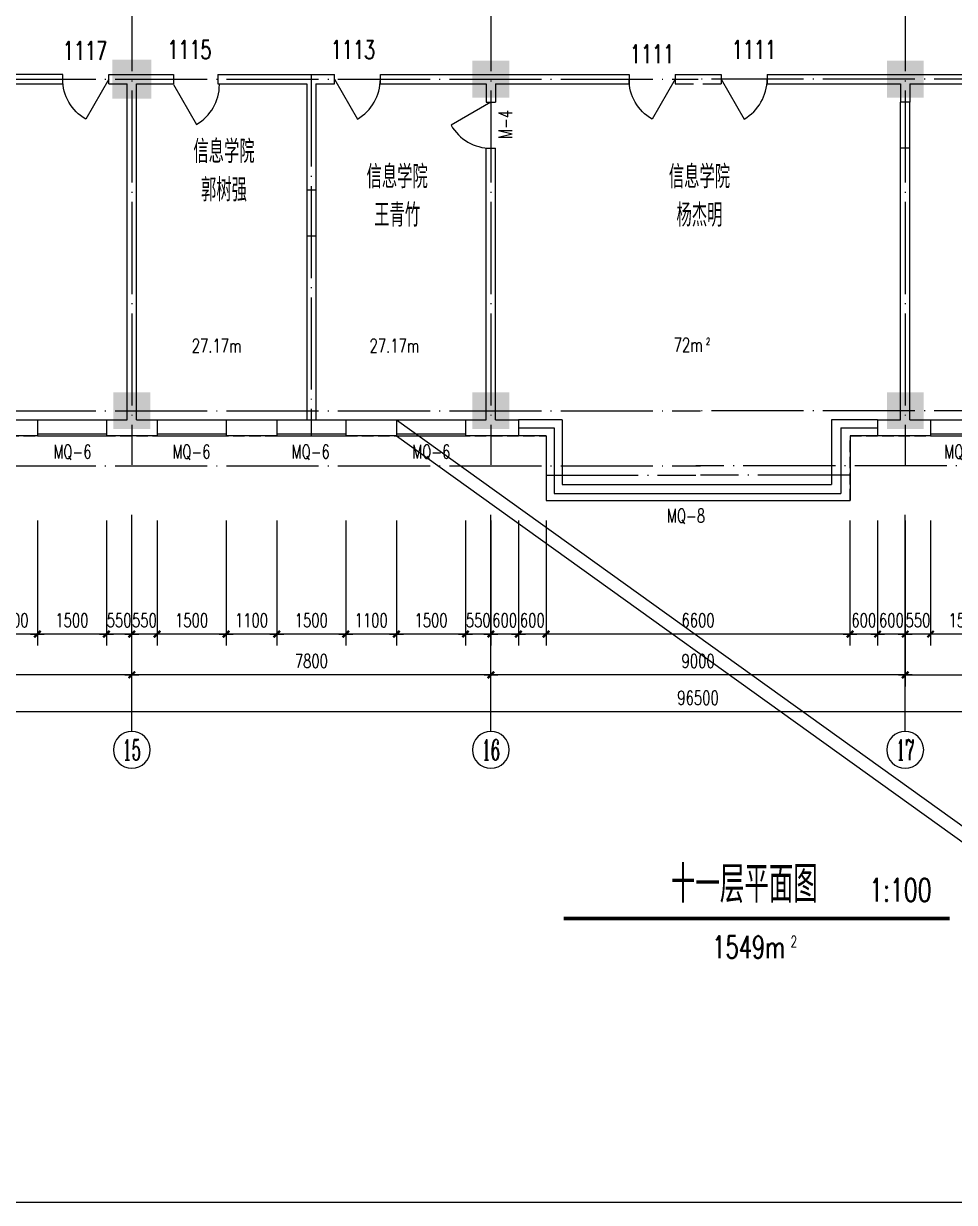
# Model space of a CAD drawing. Extents: x 816818 to 2098601, y 59070 to 390605.
# Drawn here: x 1022350 to 1042568, y 80042 to 105647 of the extents above; entities that cross this region are included whole.
import ezdxf
from ezdxf.enums import TextEntityAlignment as Align

# ---------------------------------------------------------------- set-up
doc = ezdxf.new("R2010")
doc.units = 0
doc.header["$LTSCALE"] = 1000
doc.header["$MEASUREMENT"] = 0
doc.linetypes.add('DASH', pattern=[0.35, 0.25, -0.1])
doc.linetypes.add('DOTE', pattern=[2.42, 2, -0.2, 0.02, -0.2])
doc.layers.get('0').update_dxf_attribs({"linetype": 'CONTINUOUS'})
doc.layers.get('DEFPOINTS').update_dxf_attribs({"linetype": 'CONTINUOUS'})
for name, color, linetype in [('AXIS', 3, 'CONTINUOUS'), ('AXIS_TEXT', 7, 'CONTINUOUS'), ('COLUMN', 7, 'CONTINUOUS'), ('DOTE', 1, 'DOTE'), ('MCB', 30, 'CONTINUOUS'), ('PUB_TEXT', 7, 'CONTINUOUS'), ('WALL', 255, 'CONTINUOUS'), ('WINDOW', 2, 'CONTINUOUS'), ('WINDOW_TEXT', 7, 'CONTINUOUS'), ('和面积', 6, 'DASH'), ('面积注记', 7, 'CONTINUOUS')]:
    doc.layers.add(name, color=color, linetype=linetype)
doc.styles.add('_HZTXT', font='romans.shx', dxfattribs={"width": 0.7, "bigfont": 'z.shx'})
doc.styles.add('COMPLEX', font='COMPLEX')
doc.styles.add('DIM_FONT', font='SIMPLEX.shx', dxfattribs={"width": 0.7})
doc.styles.add('SIMPLEX', font='SIMPLEX.SHX')
doc.styles.add('Z', font='romans', dxfattribs={"width": 0.8, "bigfont": 'z'})
doc.dimstyles.new('AXIS', dxfattribs={"dimtxt": 300, "dimasz": 1, "dimexe": 250, "dimexo": 300, "dimgap": 150, "dimtad": 1, "dimdec": 0, "dimzin": 0, "dimdsep": 46, "dimtxsty": 'DIM_FONT', "dimblk": '_DIMX', "dimcen": 2.5, "dimse1": 1, "dimse2": 1, "dimclrt": 7, "dimadec": 0, "dimazin": 0, "dimtfac": 1, "dimtdec": 0, "dimtix": 1, "dimtmove": 2, "dimatfit": 3, "dimldrblk": '_DIMX', "dimfxl": 1, "dimarcsym": 0})
doc.dimstyles.new('DIMA', dxfattribs={"dimtxt": 300, "dimasz": 1, "dimexe": 250, "dimexo": 300, "dimgap": 150, "dimtad": 1, "dimdec": 0, "dimzin": 0, "dimdsep": 46, "dimtxsty": 'DIM_FONT', "dimblk": '_DIMX', "dimcen": 2.5, "dimse1": 1, "dimclrt": 7, "dimadec": 0, "dimazin": 0, "dimtfac": 1, "dimtdec": 0, "dimtix": 1, "dimtmove": 2, "dimatfit": 3, "dimldrblk": '_DIMX', "dimfxl": 1, "dimarcsym": 0})
doc.dimstyles.new('DIMB', dxfattribs={"dimtxt": 300, "dimasz": 1, "dimexe": 250, "dimexo": 300, "dimgap": 150, "dimtad": 1, "dimdec": 0, "dimzin": 0, "dimdsep": 46, "dimtxsty": 'DIM_FONT', "dimblk": '_DIMX', "dimcen": 2.5, "dimse2": 1, "dimclrt": 7, "dimadec": 0, "dimazin": 0, "dimtfac": 1, "dimtdec": 0, "dimtix": 1, "dimtmove": 2, "dimatfit": 3, "dimldrblk": '_DIMX', "dimfxl": 1, "dimarcsym": 0})
doc.dimstyles.new('DIMN', dxfattribs={"dimtxt": 300, "dimasz": 1, "dimexe": 250, "dimexo": 300, "dimgap": 150, "dimtad": 1, "dimdec": 0, "dimzin": 0, "dimdsep": 46, "dimtxsty": 'DIM_FONT', "dimblk": '_DIMX', "dimcen": 2.5, "dimclrt": 7, "dimadec": 0, "dimazin": 0, "dimtfac": 1, "dimtdec": 0, "dimtix": 1, "dimtmove": 2, "dimatfit": 3, "dimldrblk": '_DIMX', "dimfxl": 1, "dimarcsym": 0})

# ---------------------------------------------------------------- blocks, each defined once
blk = doc.blocks.new('_DBLK')
blk.add_line((-0.5, 0), (0, -0.866))
blk.add_arc((-0.5, 0), 1, 300, 0)
at = {"layer": 'WINDOW_TEXT', "style": 'SIMPLEX', "flags": 9}
blk.add_attdef('A', text='', height=1, dxfattribs=at).set_placement((0, 1.5), align=Align.MIDDLE)
blk = doc.blocks.new('_AXISO')
blk.add_circle((0, 0), 0.5)
at = {"layer": 'AXIS_TEXT', "style": 'COMPLEX', "width": 1.041667}
blk.add_attdef('A', text='', height=0.56, dxfattribs=at).set_placement((-0.25, -0.28), (0.25, -0.28), align=Align.FIT)
blk = doc.blocks.new('_DIMX')
blk.add_line((-150, 0), (150, 0))
at = {"const_width": 50}
blk.add_lwpolyline([(-70, -70), (70, 70)], dxfattribs=at)
blk = doc.blocks.new('*D1525')
at = {"layer": 'AXIS', "color": 0, "lineweight": -2}
blk.add_line((1041500, 91501), (1032502, 91501), dxfattribs=at)
at = {"layer": 'DEFPOINTS', "color": 0}
for p in [(1032501, 94975), (1041501, 94975), (1032501, 91501)]:
    blk.add_point(p, dxfattribs=at)
at = {"layer": 'AXIS', "color": 0, "lineweight": -2, "rotation": 180}
blk.add_blockref('_DIMX', (1032501, 91501), dxfattribs=at)
at = {"layer": 'AXIS', "color": 0, "lineweight": -2}
blk.add_blockref('_DIMX', (1041501, 91501), dxfattribs=at)
at = {"layer": 'AXIS', "color": 7, "insert": (1037001, 91801), "char_height": 300, "attachment_point": 5, "style": 'DIM_FONT'}
blk.add_mtext('9000', dxfattribs=at)
blk = doc.blocks.new('*D1526')
at = {"layer": 'AXIS', "color": 0, "lineweight": -2}
blk.add_line((1032500, 91501), (1024702, 91501), dxfattribs=at)
at = {"layer": 'DEFPOINTS', "color": 0}
for p in [(1024701, 94975), (1032501, 94975), (1024701, 91501)]:
    blk.add_point(p, dxfattribs=at)
at = {"layer": 'AXIS', "color": 0, "lineweight": -2, "rotation": 180}
blk.add_blockref('_DIMX', (1024701, 91501), dxfattribs=at)
at = {"layer": 'AXIS', "color": 0, "lineweight": -2}
blk.add_blockref('_DIMX', (1032501, 91501), dxfattribs=at)
at = {"layer": 'AXIS', "color": 7, "insert": (1028601, 91801), "char_height": 300, "attachment_point": 5, "style": 'DIM_FONT'}
blk.add_mtext('7800', dxfattribs=at)
blk = doc.blocks.new('*D1527')
at = {"layer": 'AXIS', "color": 0, "lineweight": -2}
blk.add_line((1024700, 91501), (1016902, 91501), dxfattribs=at)
at = {"layer": 'DEFPOINTS', "color": 0}
for p in [(1016901, 94975), (1024701, 94975), (1016901, 91501)]:
    blk.add_point(p, dxfattribs=at)
at = {"layer": 'AXIS', "color": 0, "lineweight": -2, "rotation": 180}
blk.add_blockref('_DIMX', (1016901, 91501), dxfattribs=at)
at = {"layer": 'AXIS', "color": 0, "lineweight": -2}
blk.add_blockref('_DIMX', (1024701, 91501), dxfattribs=at)
at = {"layer": 'AXIS', "color": 7, "insert": (1020801, 91801), "char_height": 300, "attachment_point": 5, "style": 'DIM_FONT'}
blk.add_mtext('7800', dxfattribs=at)
blk = doc.blocks.new('*D1532')
at = {"layer": 'AXIS', "color": 0, "lineweight": -2}
for p, q in [((988750, 94675), (988750, 90451)), ((1085250, 94675), (1085250, 90451)), ((1085249, 90701), (988751, 90701))]:
    blk.add_line(p, q, dxfattribs=at)
at = {"layer": 'DEFPOINTS', "color": 0}
for p in [(988750, 94975), (1085250, 94975), (988750, 90701)]:
    blk.add_point(p, dxfattribs=at)
at = {"layer": 'AXIS', "color": 0, "lineweight": -2, "rotation": 180}
blk.add_blockref('_DIMX', (988750, 90701), dxfattribs=at)
at = {"layer": 'AXIS', "color": 0, "lineweight": -2}
blk.add_blockref('_DIMX', (1085250, 90701), dxfattribs=at)
at = {"layer": 'AXIS', "color": 7, "insert": (1037000, 91001), "char_height": 300, "attachment_point": 5, "style": 'DIM_FONT'}
blk.add_mtext('96500', dxfattribs=at)
blk = doc.blocks.new('*D1533')
at = {"layer": 'AXIS', "color": 0, "lineweight": -2}
for p, q in [((1025250, 94852), (1025250, 92137)), ((1024700, 92387), (1024699, 92387)), ((1025250, 92387), (1024701, 92387)), ((1025251, 92387), (1025252, 92387))]:
    blk.add_line(p, q, dxfattribs=at)
at = {"layer": 'DEFPOINTS', "color": 0}
for p in [(1024701, 95152), (1025250, 95152), (1024701, 92387)]:
    blk.add_point(p, dxfattribs=at)
at = {"layer": 'AXIS', "color": 0, "lineweight": -2}
blk.add_blockref('_DIMX', (1024701, 92387), dxfattribs=at)
at = {"layer": 'AXIS', "color": 0, "lineweight": -2, "rotation": 180}
blk.add_blockref('_DIMX', (1025250, 92387), dxfattribs=at)
at = {"layer": 'AXIS', "color": 7, "insert": (1024975, 92687), "char_height": 300, "attachment_point": 5, "style": 'DIM_FONT'}
blk.add_mtext('550', dxfattribs=at)
blk = doc.blocks.new('*D1534')
at = {"layer": 'AXIS', "color": 0, "lineweight": -2}
for p, q in [((1022650, 94852), (1022650, 92137)), ((1024150, 94852), (1024150, 92137)), ((1024149, 92387), (1022651, 92387))]:
    blk.add_line(p, q, dxfattribs=at)
at = {"layer": 'DEFPOINTS', "color": 0}
for p in [(1022650, 95152), (1024150, 95152), (1022650, 92387)]:
    blk.add_point(p, dxfattribs=at)
at = {"layer": 'AXIS', "color": 0, "lineweight": -2, "rotation": 180}
blk.add_blockref('_DIMX', (1022650, 92387), dxfattribs=at)
at = {"layer": 'AXIS', "color": 0, "lineweight": -2}
blk.add_blockref('_DIMX', (1024150, 92387), dxfattribs=at)
at = {"layer": 'AXIS', "color": 7, "insert": (1023400, 92687), "char_height": 300, "attachment_point": 5, "style": 'DIM_FONT'}
blk.add_mtext('1500', dxfattribs=at)
blk = doc.blocks.new('*D1541')
at = {"layer": 'AXIS', "color": 0, "lineweight": -2}
for p, q in [((1024150, 94852), (1024150, 92137)), ((1024149, 92387), (1024148, 92387)), ((1024701, 92387), (1024150, 92387)), ((1024702, 92387), (1024703, 92387))]:
    blk.add_line(p, q, dxfattribs=at)
at = {"layer": 'DEFPOINTS', "color": 0}
for p in [(1024150, 95152), (1024701, 95152), (1024150, 92387)]:
    blk.add_point(p, dxfattribs=at)
at = {"layer": 'AXIS', "color": 0, "lineweight": -2}
blk.add_blockref('_DIMX', (1024150, 92387), dxfattribs=at)
at = {"layer": 'AXIS', "color": 0, "lineweight": -2, "rotation": 180}
blk.add_blockref('_DIMX', (1024701, 92387), dxfattribs=at)
at = {"layer": 'AXIS', "color": 7, "insert": (1024425, 92687), "char_height": 300, "attachment_point": 5, "style": 'DIM_FONT'}
blk.add_mtext('550', dxfattribs=at)
blk = doc.blocks.new('*D1543')
at = {"layer": 'AXIS', "color": 0, "lineweight": -2}
for p, q in [((1041500, 94675), (1041500, 91251)), ((1049300, 94675), (1049300, 91251)), ((1041501, 91501), (1049299, 91501))]:
    blk.add_line(p, q, dxfattribs=at)
at = {"layer": 'DEFPOINTS', "color": 0}
for p in [(1041500, 94975), (1049300, 94975), (1049300, 91501)]:
    blk.add_point(p, dxfattribs=at)
at = {"layer": 'AXIS', "color": 0, "lineweight": -2, "rotation": 180}
blk.add_blockref('_DIMX', (1041500, 91501), dxfattribs=at)
at = {"layer": 'AXIS', "color": 0, "lineweight": -2}
blk.add_blockref('_DIMX', (1049300, 91501), dxfattribs=at)
at = {"layer": 'AXIS', "color": 7, "insert": (1045400, 91801), "char_height": 300, "attachment_point": 5, "style": 'DIM_FONT'}
blk.add_mtext('7800', dxfattribs=at)
blk = doc.blocks.new('*D1555')
at = {"layer": 'AXIS', "color": 0, "lineweight": -2}
for p, q in [((1041500, 94852), (1041500, 92137)), ((1042050, 94852), (1042050, 92137)), ((1041499, 92387), (1041498, 92387)), ((1042050, 92387), (1041500, 92387)), ((1042051, 92387), (1042052, 92387))]:
    blk.add_line(p, q, dxfattribs=at)
at = {"layer": 'DEFPOINTS', "color": 0}
for p in [(1041500, 95152), (1042050, 95152), (1041500, 92387)]:
    blk.add_point(p, dxfattribs=at)
at = {"layer": 'AXIS', "color": 0, "lineweight": -2}
blk.add_blockref('_DIMX', (1041500, 92387), dxfattribs=at)
at = {"layer": 'AXIS', "color": 0, "lineweight": -2, "rotation": 180}
blk.add_blockref('_DIMX', (1042050, 92387), dxfattribs=at)
at = {"layer": 'AXIS', "color": 7, "insert": (1041775, 92687), "char_height": 300, "attachment_point": 5, "style": 'DIM_FONT'}
blk.add_mtext('550', dxfattribs=at)
blk = doc.blocks.new('*D1563')
at = {"layer": 'AXIS', "color": 0, "lineweight": -2}
for p, q in [((1040300, 94852), (1040300, 92137)), ((1040900, 94852), (1040900, 92137)), ((1040299, 92387), (1040298, 92387)), ((1040900, 92387), (1040300, 92387)), ((1040901, 92387), (1040902, 92387))]:
    blk.add_line(p, q, dxfattribs=at)
at = {"layer": 'DEFPOINTS', "color": 0}
for p in [(1040300, 95152), (1040900, 95152), (1040300, 92387)]:
    blk.add_point(p, dxfattribs=at)
at = {"layer": 'AXIS', "color": 0, "lineweight": -2}
blk.add_blockref('_DIMX', (1040300, 92387), dxfattribs=at)
at = {"layer": 'AXIS', "color": 0, "lineweight": -2, "rotation": 180}
blk.add_blockref('_DIMX', (1040900, 92387), dxfattribs=at)
at = {"layer": 'AXIS', "color": 7, "insert": (1040600, 92687), "char_height": 300, "attachment_point": 5, "style": 'DIM_FONT'}
blk.add_mtext('600', dxfattribs=at)
blk = doc.blocks.new('*D1564')
at = {"layer": 'AXIS', "color": 0, "lineweight": -2}
for p, q in [((1040900, 94852), (1040900, 92137)), ((1041500, 94852), (1041500, 92137)), ((1040899, 92387), (1040898, 92387)), ((1041500, 92387), (1040900, 92387)), ((1041501, 92387), (1041502, 92387))]:
    blk.add_line(p, q, dxfattribs=at)
at = {"layer": 'DEFPOINTS', "color": 0}
for p in [(1040900, 95152), (1041500, 95152), (1040900, 92387)]:
    blk.add_point(p, dxfattribs=at)
at = {"layer": 'AXIS', "color": 0, "lineweight": -2}
blk.add_blockref('_DIMX', (1040900, 92387), dxfattribs=at)
at = {"layer": 'AXIS', "color": 0, "lineweight": -2, "rotation": 180}
blk.add_blockref('_DIMX', (1041500, 92387), dxfattribs=at)
at = {"layer": 'AXIS', "color": 7, "insert": (1041200, 92687), "char_height": 300, "attachment_point": 5, "style": 'DIM_FONT'}
blk.add_mtext('600', dxfattribs=at)
blk = doc.blocks.new('*D1565')
at = {"layer": 'AXIS', "color": 0, "lineweight": -2}
for p, q in [((1032500, 94852), (1032500, 92137)), ((1033100, 94852), (1033100, 92137)), ((1032499, 92387), (1032498, 92387)), ((1033100, 92387), (1032500, 92387)), ((1033101, 92387), (1033102, 92387))]:
    blk.add_line(p, q, dxfattribs=at)
at = {"layer": 'DEFPOINTS', "color": 0}
for p in [(1032500, 95152), (1033100, 95152), (1032500, 92387)]:
    blk.add_point(p, dxfattribs=at)
at = {"layer": 'AXIS', "color": 0, "lineweight": -2}
blk.add_blockref('_DIMX', (1032500, 92387), dxfattribs=at)
at = {"layer": 'AXIS', "color": 0, "lineweight": -2, "rotation": 180}
blk.add_blockref('_DIMX', (1033100, 92387), dxfattribs=at)
at = {"layer": 'AXIS', "color": 7, "insert": (1032800, 92687), "char_height": 300, "attachment_point": 5, "style": 'DIM_FONT'}
blk.add_mtext('600', dxfattribs=at)
blk = doc.blocks.new('*D1566')
at = {"layer": 'AXIS', "color": 0, "lineweight": -2}
for p, q in [((1030450, 94852), (1030450, 92137)), ((1031950, 94852), (1031950, 92137)), ((1031949, 92387), (1030451, 92387))]:
    blk.add_line(p, q, dxfattribs=at)
at = {"layer": 'DEFPOINTS', "color": 0}
for p in [(1030450, 95152), (1031950, 95152), (1030450, 92387)]:
    blk.add_point(p, dxfattribs=at)
at = {"layer": 'AXIS', "color": 0, "lineweight": -2, "rotation": 180}
blk.add_blockref('_DIMX', (1030450, 92387), dxfattribs=at)
at = {"layer": 'AXIS', "color": 0, "lineweight": -2}
blk.add_blockref('_DIMX', (1031950, 92387), dxfattribs=at)
at = {"layer": 'AXIS', "color": 7, "insert": (1031200, 92687), "char_height": 300, "attachment_point": 5, "style": 'DIM_FONT'}
blk.add_mtext('1500', dxfattribs=at)
blk = doc.blocks.new('*D1567')
at = {"layer": 'AXIS', "color": 0, "lineweight": -2}
for p, q in [((1031950, 94852), (1031950, 92137)), ((1032500, 94852), (1032500, 92137)), ((1031949, 92387), (1031948, 92387)), ((1032500, 92387), (1031950, 92387)), ((1032501, 92387), (1032502, 92387))]:
    blk.add_line(p, q, dxfattribs=at)
at = {"layer": 'DEFPOINTS', "color": 0}
for p in [(1031950, 95152), (1032500, 95152), (1031950, 92387)]:
    blk.add_point(p, dxfattribs=at)
at = {"layer": 'AXIS', "color": 0, "lineweight": -2}
blk.add_blockref('_DIMX', (1031950, 92387), dxfattribs=at)
at = {"layer": 'AXIS', "color": 0, "lineweight": -2, "rotation": 180}
blk.add_blockref('_DIMX', (1032500, 92387), dxfattribs=at)
at = {"layer": 'AXIS', "color": 7, "insert": (1032225, 92687), "char_height": 300, "attachment_point": 5, "style": 'DIM_FONT'}
blk.add_mtext('550', dxfattribs=at)
blk = doc.blocks.new('*D1577')
at = {"layer": 'AXIS', "color": 0, "lineweight": -2}
for p, q in [((1021550, 94852), (1021550, 92137)), ((1022650, 94852), (1022650, 92137)), ((1022649, 92387), (1021551, 92387))]:
    blk.add_line(p, q, dxfattribs=at)
at = {"layer": 'DEFPOINTS', "color": 0}
for p in [(1021550, 95152), (1022650, 95152), (1021550, 92387)]:
    blk.add_point(p, dxfattribs=at)
at = {"layer": 'AXIS', "color": 0, "lineweight": -2, "rotation": 180}
blk.add_blockref('_DIMX', (1021550, 92387), dxfattribs=at)
at = {"layer": 'AXIS', "color": 0, "lineweight": -2}
blk.add_blockref('_DIMX', (1022650, 92387), dxfattribs=at)
at = {"layer": 'AXIS', "color": 7, "insert": (1022100, 92687), "char_height": 300, "attachment_point": 5, "style": 'DIM_FONT'}
blk.add_mtext('1100', dxfattribs=at)
blk = doc.blocks.new('*D1580')
at = {"layer": 'AXIS', "color": 0, "lineweight": -2}
for p, q in [((1025250, 94852), (1025250, 92137)), ((1026750, 94852), (1026750, 92137)), ((1026749, 92387), (1025251, 92387))]:
    blk.add_line(p, q, dxfattribs=at)
at = {"layer": 'DEFPOINTS', "color": 0}
for p in [(1025250, 95152), (1026750, 95152), (1025250, 92387)]:
    blk.add_point(p, dxfattribs=at)
at = {"layer": 'AXIS', "color": 0, "lineweight": -2, "rotation": 180}
blk.add_blockref('_DIMX', (1025250, 92387), dxfattribs=at)
at = {"layer": 'AXIS', "color": 0, "lineweight": -2}
blk.add_blockref('_DIMX', (1026750, 92387), dxfattribs=at)
at = {"layer": 'AXIS', "color": 7, "insert": (1026000, 92687), "char_height": 300, "attachment_point": 5, "style": 'DIM_FONT'}
blk.add_mtext('1500', dxfattribs=at)
blk = doc.blocks.new('*D1581')
at = {"layer": 'AXIS', "color": 0, "lineweight": -2}
for p, q in [((1026750, 94852), (1026750, 92137)), ((1027850, 94852), (1027850, 92137)), ((1027849, 92387), (1026751, 92387))]:
    blk.add_line(p, q, dxfattribs=at)
at = {"layer": 'DEFPOINTS', "color": 0}
for p in [(1026750, 95152), (1027850, 95152), (1026750, 92387)]:
    blk.add_point(p, dxfattribs=at)
at = {"layer": 'AXIS', "color": 0, "lineweight": -2, "rotation": 180}
blk.add_blockref('_DIMX', (1026750, 92387), dxfattribs=at)
at = {"layer": 'AXIS', "color": 0, "lineweight": -2}
blk.add_blockref('_DIMX', (1027850, 92387), dxfattribs=at)
at = {"layer": 'AXIS', "color": 7, "insert": (1027300, 92687), "char_height": 300, "attachment_point": 5, "style": 'DIM_FONT'}
blk.add_mtext('1100', dxfattribs=at)
blk = doc.blocks.new('*D1582')
at = {"layer": 'AXIS', "color": 0, "lineweight": -2}
for p, q in [((1027850, 94852), (1027850, 92137)), ((1029350, 94852), (1029350, 92137)), ((1029349, 92387), (1027851, 92387))]:
    blk.add_line(p, q, dxfattribs=at)
at = {"layer": 'DEFPOINTS', "color": 0}
for p in [(1027850, 95152), (1029350, 95152), (1027850, 92387)]:
    blk.add_point(p, dxfattribs=at)
at = {"layer": 'AXIS', "color": 0, "lineweight": -2, "rotation": 180}
blk.add_blockref('_DIMX', (1027850, 92387), dxfattribs=at)
at = {"layer": 'AXIS', "color": 0, "lineweight": -2}
blk.add_blockref('_DIMX', (1029350, 92387), dxfattribs=at)
at = {"layer": 'AXIS', "color": 7, "insert": (1028600, 92687), "char_height": 300, "attachment_point": 5, "style": 'DIM_FONT'}
blk.add_mtext('1500', dxfattribs=at)
blk = doc.blocks.new('*D1583')
at = {"layer": 'AXIS', "color": 0, "lineweight": -2}
for p, q in [((1029350, 94852), (1029350, 92137)), ((1030450, 94852), (1030450, 92137)), ((1030449, 92387), (1029351, 92387))]:
    blk.add_line(p, q, dxfattribs=at)
at = {"layer": 'DEFPOINTS', "color": 0}
for p in [(1029350, 95152), (1030450, 95152), (1029350, 92387)]:
    blk.add_point(p, dxfattribs=at)
at = {"layer": 'AXIS', "color": 0, "lineweight": -2, "rotation": 180}
blk.add_blockref('_DIMX', (1029350, 92387), dxfattribs=at)
at = {"layer": 'AXIS', "color": 0, "lineweight": -2}
blk.add_blockref('_DIMX', (1030450, 92387), dxfattribs=at)
at = {"layer": 'AXIS', "color": 7, "insert": (1029900, 92687), "char_height": 300, "attachment_point": 5, "style": 'DIM_FONT'}
blk.add_mtext('1100', dxfattribs=at)
blk = doc.blocks.new('*D1584')
at = {"layer": 'AXIS', "color": 0, "lineweight": -2}
for p, q in [((1042050, 94852), (1042050, 92137)), ((1043550, 94852), (1043550, 92137)), ((1043549, 92387), (1042051, 92387))]:
    blk.add_line(p, q, dxfattribs=at)
at = {"layer": 'DEFPOINTS', "color": 0}
for p in [(1042050, 95152), (1043550, 95152), (1042050, 92387)]:
    blk.add_point(p, dxfattribs=at)
at = {"layer": 'AXIS', "color": 0, "lineweight": -2, "rotation": 180}
blk.add_blockref('_DIMX', (1042050, 92387), dxfattribs=at)
at = {"layer": 'AXIS', "color": 0, "lineweight": -2}
blk.add_blockref('_DIMX', (1043550, 92387), dxfattribs=at)
at = {"layer": 'AXIS', "color": 7, "insert": (1042800, 92687), "char_height": 300, "attachment_point": 5, "style": 'DIM_FONT'}
blk.add_mtext('1500', dxfattribs=at)
blk = doc.blocks.new('_FZH')
blk.add_solid([(-0.5, -0.5), (0.5, -0.5), (-0.5, 0.5), (0.5, 0.5)])
blk = doc.blocks.new('*D1734')
at = {"layer": 'AXIS', "color": 0, "lineweight": -2}
for p, q in [((1033100, 94852), (1033100, 92137)), ((1033700, 94852), (1033700, 92137)), ((1033099, 92387), (1033098, 92387)), ((1033700, 92387), (1033100, 92387)), ((1033701, 92387), (1033702, 92387))]:
    blk.add_line(p, q, dxfattribs=at)
at = {"layer": 'DEFPOINTS', "color": 0}
for p in [(1033100, 95152), (1033700, 95152), (1033100, 92387)]:
    blk.add_point(p, dxfattribs=at)
at = {"layer": 'AXIS', "color": 0, "lineweight": -2}
blk.add_blockref('_DIMX', (1033100, 92387), dxfattribs=at)
at = {"layer": 'AXIS', "color": 0, "lineweight": -2, "rotation": 180}
blk.add_blockref('_DIMX', (1033700, 92387), dxfattribs=at)
at = {"layer": 'AXIS', "color": 7, "insert": (1033400, 92687), "char_height": 300, "attachment_point": 5, "style": 'DIM_FONT'}
blk.add_mtext('600', dxfattribs=at)
blk = doc.blocks.new('*D1735')
at = {"layer": 'AXIS', "color": 0, "lineweight": -2}
for p, q in [((1033700, 94852), (1033700, 92137)), ((1040300, 94852), (1040300, 92137)), ((1040299, 92387), (1033701, 92387))]:
    blk.add_line(p, q, dxfattribs=at)
at = {"layer": 'DEFPOINTS', "color": 0}
for p in [(1033700, 95152), (1040300, 95152), (1033700, 92387)]:
    blk.add_point(p, dxfattribs=at)
at = {"layer": 'AXIS', "color": 0, "lineweight": -2, "rotation": 180}
blk.add_blockref('_DIMX', (1033700, 92387), dxfattribs=at)
at = {"layer": 'AXIS', "color": 0, "lineweight": -2}
blk.add_blockref('_DIMX', (1040300, 92387), dxfattribs=at)
at = {"layer": 'AXIS', "color": 7, "insert": (1037000, 92687), "char_height": 300, "attachment_point": 5, "style": 'DIM_FONT'}
blk.add_mtext('6600', dxfattribs=at)

msp = doc.modelspace()

# ---------------------------------------------------------------- linework, layer by layer
at = {"layer": 'AXIS'}
for p, q in [((1024700.5, 90271.6), (1024700.5, 94975)), ((1032500.5, 90271.6), (1032500.5, 94975)), ((1041500.5, 90271.6), (1041500.5, 94975))]:
    msp.add_line(p, q, dxfattribs=at)
at = {"layer": 'DOTE'}
for p, q in [((1024700.4, 118712.5), (1024700.4, 96064.8)), ((1032500.4, 118712.5), (1032500.4, 96064.8)), ((1041500.4, 118712.5), (1041500.4, 96064.8)), ((1028600.4, 104539.4), (1028600.4, 96689.4)), ((985618.5, 104439.4), (1037000.4, 104439.4)), ((1092531.4, 104439.4), (1037000.4, 104439.4)), ((985618.5, 97239.4), (1037050.4, 97239.4)), ((1092531.4, 97239.4), (1037050.4, 97239.4)), ((985618.5, 96039.4), (1037050.4, 96039.4)), ((1088382.3, 96039.4), (1036950.4, 96039.4)), ((1033700.4, 95839.4), (1036950.4, 95839.4)), ((1040300.4, 95839.4), (1037050.4, 95839.4))]:
    msp.add_line(p, q, dxfattribs=at)
at = {"layer": 'MCB'}
for p, q in [((1025605.7, 104539.4), (1025605.7, 104339.4)), ((1026567.5, 104539.4), (1026567.5, 104339.4)), ((1026750.4, 104339.4), (1028200.7, 104339.4)), ((1041400.4, 102939.4), (1041400.4, 103939.4)), ((1041600.4, 102939.4), (1041600.4, 103939.4)), ((1028500.4, 102389.4), (1028500.4, 101039.4)), ((1028700.4, 102039.4), (1028700.4, 101039.4))]:
    msp.add_line(p, q, dxfattribs=at)
msp.add_lwpolyline([(978483, 126564.9), (1095252.8, 126564.9), (1095252.8, 80042.1), (978483, 80042.1)], close=True, dxfattribs=at)
at = {"layer": 'WALL'}
for p, q in [((1023200.4, 104539.4), (1018400.4, 104539.4)), ((1023200.4, 104339.4), (1023200.4, 104539.4)), ((1024200.4, 104539.4), (1025605.7, 104539.4)), ((1024200.4, 104339.4), (1024200.4, 104539.4)), ((1026567.5, 104539.4), (1029100.4, 104539.4)), ((1029100.4, 104339.4), (1029100.4, 104539.4)), ((1030100.4, 104339.4), (1030100.4, 104539.4)), ((1030100.4, 104539.4), (1035500.4, 104539.4)), ((1035500.4, 104539.4), (1035500.4, 104339.4)), ((1036500.4, 104539.4), (1037500.4, 104539.4)), ((1036500.4, 104539.4), (1036500.4, 104339.4)), ((1037500.4, 104539.4), (1037500.4, 104339.4)), ((1038500.4, 104539.4), (1038500.4, 104339.4)), ((1038500.4, 104539.4), (1043900.4, 104539.4)), ((1018400.4, 104339.4), (1023200.4, 104339.4)), ((1024200.4, 104339.4), (1024600.4, 104339.4)), ((1024600.4, 97039.4), (1024600.4, 104339.4)), ((1024800.4, 97039.4), (1024800.4, 104339.4)), ((1024800.4, 104339.4), (1025605.7, 104339.4)), ((1026567.5, 104339.4), (1026750.4, 104339.4)), ((1026850.4, 104339.4), (1028100.7, 104339.4)), ((1028200.7, 104339.4), (1028500.7, 104339.4)), ((1028500.4, 104339.4), (1028500.4, 102389.4)), ((1028500.7, 104339.4), (1028500.7, 104239.4)), ((1028700.4, 104339.4), (1028700.4, 102039.4)), ((1028700.4, 104339.4), (1029100.4, 104339.4)), ((1030100.4, 104339.4), (1032400.4, 104339.4)), ((1032400.4, 104339.4), (1032400.4, 103939.4)), ((1032600.4, 104339.4), (1032600.4, 103939.4)), ((1032600.4, 104339.4), (1035500.4, 104339.4)), ((1036500.4, 104339.4), (1036900.4, 104339.4)), ((1037100.4, 104339.4), (1037500.4, 104339.4)), ((1038500.4, 104339.4), (1041400.4, 104339.4)), ((1041400.4, 104339.4), (1041400.4, 103939.4)), ((1041600.4, 104339.4), (1041600.4, 103939.4)), ((1041600.4, 104339.4), (1043900.4, 104339.4)), ((1032400.4, 103939.4), (1032600.4, 103939.4)), ((1041600.4, 103939.4), (1041400.4, 103939.4)), ((1032400.4, 97039.4), (1032400.4, 102939.4)), ((1032400.4, 102939.4), (1032600.4, 102939.4)), ((1032600.4, 97039.4), (1032600.4, 102939.4)), ((1041400.4, 97039.4), (1041400.4, 102939.4)), ((1041600.4, 102939.4), (1041400.4, 102939.4)), ((1041600.4, 97039.4), (1041600.4, 102939.4)), ((1028500.4, 102289.4), (1028500.4, 102039.4)), ((1028500.4, 102039.4), (1028700.4, 102039.4)), ((1028500.4, 101039.4), (1028700.4, 101039.4)), ((1028500.4, 101039.4), (1028500.4, 97039.4)), ((1028700.4, 101039.4), (1028700.4, 97039.4)), ((1021550.4, 97039.4), (1022650.4, 97039.4)), ((1022650.4, 97039.4), (1022650.4, 96689.4)), ((1024150.4, 97039.4), (1024150.4, 96689.4)), ((1024150.4, 97039.4), (1024600.4, 97039.4)), ((1024800.4, 97039.4), (1025250.4, 97039.4)), ((1025250.4, 97039.4), (1025250.4, 96689.4)), ((1026750.4, 97039.4), (1026750.4, 96689.4)), ((1026750.4, 97039.4), (1027850.4, 97039.4)), ((1027850.4, 97039.4), (1027850.4, 96689.4)), ((1029350.4, 97039.4), (1029350.4, 96689.4)), ((1029350.4, 97039.4), (1030450.4, 97039.4)), ((1030450.4, 97039.4), (1030450.4, 96689.4)), ((1031950.4, 97039.4), (1031950.4, 96689.4)), ((1031950.4, 97039.4), (1032400.4, 97039.4)), ((1032600.4, 97039.4), (1033100.4, 97039.4)), ((1033100.4, 97039.4), (1033100.4, 96689.4)), ((1040900.4, 97039.4), (1041400.4, 97039.4)), ((1040900.4, 97039.4), (1040900.4, 96689.4)), ((1041600.4, 97039.4), (1042050.4, 97039.4)), ((1042050.4, 97039.4), (1042050.4, 96689.4)), ((1022650.4, 96689.4), (1021550.4, 96689.4)), ((1025250.4, 96689.4), (1024150.4, 96689.4)), ((1027850.4, 96689.4), (1026750.4, 96689.4)), ((1030450.4, 96689.4), (1029350.4, 96689.4)), ((1033100.4, 96689.4), (1031950.4, 96689.4)), ((1042050.4, 96689.4), (1040900.4, 96689.4))]:
    msp.add_line(p, q, dxfattribs=at)
at = {"layer": 'WINDOW'}
for p, q in [((1022650.4, 97039.4), (1024150.4, 97039.4)), ((1025250.4, 97039.4), (1026750.4, 97039.4)), ((1027850.4, 97039.4), (1029350.4, 97039.4)), ((1030450.4, 97039.4), (1044598.1, 86885)), ((1030450.4, 97039.4), (1031950.4, 97039.4)), ((1034050.4, 97039.4), (1033100.4, 97039.4)), ((1033100.4, 96864.4), (1033875.4, 96864.4)), ((1033875.4, 96864.4), (1033875.4, 95439.4)), ((1034050.4, 97039.4), (1034050.4, 95638.4)), ((1039900.4, 97039.4), (1039900.4, 95638.4)), ((1040900.4, 97039.4), (1039900.4, 97039.4)), ((1040100.4, 96864.4), (1040100.4, 95439.4)), ((1040100.4, 96864.4), (1040900.4, 96864.4)), ((1042050.4, 97039.4), (1043550.4, 97039.4)), ((1022650.4, 96739.4), (1024150.4, 96739.4)), ((1022650.4, 96689.4), (1024150.4, 96689.4)), ((1025250.4, 96739.4), (1026750.4, 96739.4)), ((1025250.4, 96689.4), (1026750.4, 96689.4)), ((1027850.4, 96739.4), (1029350.4, 96739.4)), ((1027850.4, 96689.4), (1029350.4, 96689.4)), ((1030450.4, 96739.4), (1031950.4, 96739.4)), ((1030450.4, 96689.4), (1044598.1, 86535)), ((1030450.4, 96689.4), (1031950.4, 96689.4)), ((1033700.4, 96689.4), (1033100.4, 96689.4)), ((1033700.4, 96689.4), (1033700.4, 95289.4)), ((1040300.4, 96689.4), (1040300.4, 95289.4)), ((1040900.4, 96689.4), (1040300.4, 96689.4)), ((1042050.4, 96739.4), (1043550.4, 96739.4)), ((1042050.4, 96689.4), (1043550.4, 96689.4)), ((1034050.4, 95638.4), (1039900.4, 95638.4)), ((1033700.4, 95289.4), (1040300.4, 95289.4)), ((1033875.4, 95439.4), (1040100.4, 95439.4))]:
    msp.add_line(p, q, dxfattribs=at)
msp.add_lwpolyline([(1040300.4, 96689.4), (1040300.4, 95289.4)], dxfattribs=at)
at = {"layer": 'WINDOW', "const_width": 80}
msp.add_lwpolyline([(1034077.8, 86206.8), (1042467.1, 86206.8)], dxfattribs=at)
at = {"layer": '和面积'}
msp.add_lwpolyline([(1013600.4, 96689.4), (1033700.4, 96689.4), (1033700.4, 95289.4), (1040300.4, 95289.4), (1040300.4, 96689.4), (1060400.4, 96689.4), (1060400.2, 95489.4), (1064000.4, 95489.4), (1064000.4, 95189.4), (1065800.4, 95189.4), (1065800.4, 95489.4), (1069400.4, 95489.4), (1069400.4, 96689.4), (1077150.4, 96689.4), (1077150.4, 97889.4), (1085500.4, 97889.4), (1085500.4, 112539.4), (1076050.4, 112539.4), (1076050.4, 107989.4), (1061550.5, 107989.4), (1061550.5, 116139.4), (1056700.4, 116139.4), (1056700.4, 114939.4), (1017300.4, 114939.4)], dxfattribs=at)

# ---------------------------------------------------------------- block references
at = {"layer": 'AXIS'}
ref = msp.add_blockref('_AXISO', (1024700.5, 89871.6), dxfattribs=dict(at, xscale=-800, yscale=800, zscale=800, rotation=180))
ref.add_attrib('A', '15', dxfattribs={"layer": 'AXIS_TEXT', "height": 448, "style": 'COMPLEX', "width": 0.646552}).set_placement((1024500.5, 89647.6), (1024900.5, 89647.6), align=Align.FIT)
ref = msp.add_blockref('_AXISO', (1032500.5, 89871.6), dxfattribs=dict(at, xscale=-800, yscale=800, zscale=800, rotation=180))
ref.add_attrib('A', '16', dxfattribs={"layer": 'AXIS_TEXT', "height": 448, "style": 'COMPLEX', "width": 0.646552}).set_placement((1032300.5, 89647.6), (1032700.5, 89647.6), align=Align.FIT)
ref = msp.add_blockref('_AXISO', (1041500.5, 89871.6), dxfattribs=dict(at, xscale=-800, yscale=800, zscale=800, rotation=180))
ref.add_attrib('A', '17', dxfattribs={"layer": 'AXIS_TEXT', "height": 448, "style": 'COMPLEX', "width": 0.646552}).set_placement((1041300.5, 89647.6), (1041700.5, 89647.6), align=Align.FIT)
at = {"layer": 'COLUMN', "zscale": 600}
for p, xscale, yscale in [((1024700.4, 104439.4), 850, 850), ((1032500.4, 104439.4), 800, 800), ((1041500.4, 104439.4), 800, 800), ((1024700.4, 97239.4), 800, 800), ((1032500.4, 97239.4), 800, 800), ((1041500.4, 97239.4), 800, 800)]:
    msp.add_blockref('_FZH', p, dxfattribs=dict(at, xscale=xscale, yscale=yscale))
at = {"layer": 'WINDOW', "yscale": 1000, "zscale": 1000}
for p, xscale in [((1023700.4, 104439.4), -1000), ((1026103.9, 104320.5), 1000), ((1029600.4, 104439.4), 1000), ((1036000.4, 104439.4), -1000), ((1038000.4, 104439.4), 1000)]:
    msp.add_blockref('_DBLK', p, dxfattribs=dict(at, xscale=xscale))
at = {"layer": 'WINDOW', "xscale": 1000, "yscale": 1000, "zscale": 1000, "rotation": 270}
msp.add_blockref('_DBLK', (1032500.4, 103439.4), dxfattribs=at)

# ---------------------------------------------------------------- texts
at = {"layer": 'MCB', "style": 'Z', "width": 0.7}
msp.add_text('M-4', height=300, rotation=90, dxfattribs=at).set_placement((1032965.2, 103142.6))
for s, p in [('MQ-6', (1022999.1, 96197.7)), ('MQ-6', (1025582.9, 96197.7)), ('MQ-6', (1028173.3, 96197.7)), ('MQ-6', (1030792.5, 96197.7)), ('MQ-6', (1042346, 96197.7)), ('MQ-8', (1036324.2, 94808.2))]:
    msp.add_text(s, height=300, dxfattribs=at).set_placement(p)
at = {"layer": 'MCB', "style": 'DIM_FONT'}
for s, insert, char_height, width, attachment_point in [('{\\C0;1117}', (1023204.6, 105257.5), 400, 1377.729, 1), ('{\\C0;1115}', (1025471.4, 105280.1), 400, 1377.729, 1), ('{\\C0;1113}', (1029024.4, 105280.1), 400, 1377.729, 1), ('{\\C0;1111}', (1037734.9, 105278.7), 400, 1377.729, 1), ('{\\C0;1111}', (1035520.1, 105186.5), 400, 1377.729, 1), ('{\\Fromans,z|c134;信息学院\\P郭树强}', (1026703.5, 103117.8), 500, 1756.499, 2), ('{\\Fromans,z|c134;信息学院\\P王青竹}', (1030465, 102570.4), 500, 1756.499, 2), ('{\\Fromans,z|c134;信息学院\\P杨杰明}', (1037030.3, 102570.4), 500, 3326.81, 2)]:
    msp.add_mtext(s, dxfattribs=dict(at, insert=insert, char_height=char_height, width=width, attachment_point=attachment_point))
at = {"layer": 'PUB_TEXT', "style": 'DIM_FONT', "width": 0.7}
for s, height, p in [('27.17m', 300, (1027082.7, 98649.7)), ('27.17m', 300, (1030945.5, 98649.7)), ('72m', 300, (1037101, 98670.9)), ('1549m', 480, (1038891.9, 85589.6))]:
    msp.add_text(s, height=height, dxfattribs=at).set_placement(p, align=Align.MIDDLE_RIGHT)
for height, p in [(150, (1037101, 98670.9)), (240, (1038891.9, 85589.6))]:
    msp.add_text(' 2', height=height, dxfattribs=at).set_placement(p)
at = {"layer": '面积注记', "style": '_HZTXT', "width": 0.7}
for s, height, p in [('十一层平面图', 800, (1036409.1, 86550.8)), ('1:100', 500, (1040720.6, 86579.6))]:
    msp.add_text(s, height=height, dxfattribs=at).set_placement(p)

# ---------------------------------------------------------------- dimensions: what is measured, and where the dimension line sits
at = {"layer": 'AXIS'}
for p1, p2, distance, dimstyle, picture, middle in [((1022650.4, 95152.3), (1021550.4, 95152.3), 2765.6, 'DIMN', '*D1577', (1022100.4, 92686.7)), ((1024150.4, 95152.3), (1022650.4, 95152.3), 2765.6, 'DIMN', '*D1534', (1023400.4, 92686.7)), ((1024700.5, 95152.3), (1024150.4, 95152.3), 2765.6, 'DIMA', '*D1541', (1024425.5, 92686.7)), ((1025250.4, 95152.3), (1024700.5, 95152.3), 2765.6, 'DIMB', '*D1533', (1024975.5, 92686.7)), ((1026750.4, 95152.3), (1025250.4, 95152.3), 2765.6, 'DIMN', '*D1580', (1026000.4, 92686.7)), ((1027850.4, 95152.3), (1026750.4, 95152.3), 2765.6, 'DIMN', '*D1581', (1027300.4, 92686.7)), ((1029350.4, 95152.3), (1027850.4, 95152.3), 2765.6, 'DIMN', '*D1582', (1028600.4, 92686.7)), ((1030450.4, 95152.3), (1029350.4, 95152.3), 2765.6, 'DIMN', '*D1583', (1029900.4, 92686.7)), ((1031950.4, 95152.3), (1030450.4, 95152.3), 2765.6, 'DIMN', '*D1566', (1031200.4, 92686.7)), ((1032500.4, 95152.3), (1031950.4, 95152.3), 2765.6, 'DIMN', '*D1567', (1032225.4, 92686.7)), ((1033100.4, 95152.3), (1032500.4, 95152.3), 2765.6, 'DIMN', '*D1565', (1032800.4, 92686.7)), ((1033700.4, 95152.3), (1033100.4, 95152.3), 2765.6, 'DIMN', '*D1734', (1033400.4, 92686.7)), ((1040300.4, 95152.3), (1033700.4, 95152.3), 2765.6, 'DIMN', '*D1735', (1037000.4, 92686.7)), ((1040900.4, 95152.3), (1040300.4, 95152.3), 2765.6, 'DIMN', '*D1563', (1040600.4, 92686.7)), ((1041500.4, 95152.3), (1040900.4, 95152.3), 2765.6, 'DIMN', '*D1564', (1041200.4, 92686.7)), ((1042050.4, 95152.3), (1041500.4, 95152.3), 2765.6, 'DIMN', '*D1555', (1041775.4, 92686.7)), ((1043550.4, 95152.3), (1042050.4, 95152.3), 2765.6, 'DIMN', '*D1584', (1042800.4, 92686.7)), ((1085250.4, 94975), (988750.4, 94975), 4274.4, 'DIMN', '*D1532', (1037000.4, 91000.6))]:
    dim = msp.add_aligned_dim(p1=p1, p2=p2, distance=distance, dimstyle=dimstyle, dxfattribs=at)
    dim.commit()
    dim.dimension.update_dxf_attribs({"geometry": picture, "text_midpoint": middle})
for base, p1, p2, dimstyle, picture, middle in [((1016900.5, 91500.6), (1024700.5, 94975), (1016900.5, 94975), 'AXIS', '*D1527', (1020800.5, 91800.6)), ((1024700.5, 91500.6), (1032500.5, 94975), (1024700.5, 94975), 'AXIS', '*D1526', (1028600.5, 91800.6)), ((1032500.5, 91500.6), (1041500.5, 94975), (1032500.5, 94975), 'AXIS', '*D1525', (1037000.5, 91800.6)), ((1049300.2, 91500.6), (1041500.2, 94975), (1049300.2, 94975), 'DIMN', '*D1543', (1045400.2, 91800.6))]:
    dim = msp.add_linear_dim(base=base, p1=p1, p2=p2, angle=180, dimstyle=dimstyle, dxfattribs=at)
    dim.commit()
    dim.dimension.update_dxf_attribs({"geometry": picture, "text_midpoint": middle})

doc.saveas('drawing.dxf')
